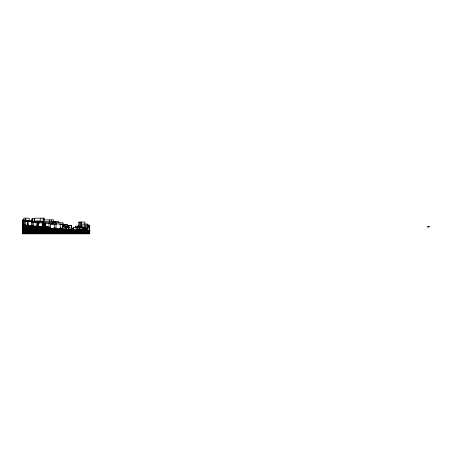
<?xml version="1.0" encoding="UTF-8"?>
<svg xmlns="http://www.w3.org/2000/svg" width="452" height="452" viewBox="0 0 452 452"><rect width="100%" height="100%" fill="white"/><g stroke="black" fill="none" stroke-linecap="round" stroke-linejoin="round"><path stroke-width="0.68" d="M26.939 220.005L22.6 220.005L22.6 233.837L89.739 233.837L89.739 225.113L85.4 225.113L85.4 227M22.6 220.243L23.555 220.243M22.6 220.31L24.481 220.31M22.6 220.644L25.979 220.644M24.493 220.745L29.544 220.745M29.041 220.949L32.233 220.949M35.375 220.983L40.273 220.983M24.464 221.181L30.295 221.181M36.109 221.316L42.607 221.316M31.55 221.418L38.053 221.35M22.6 221.486L27.323 221.486L27.323 225.113M33.883 221.655L35.719 221.655M31.374 221.819L34.182 221.819M31.261 222.192L34.759 222.192M34.086 222.424L38.25 222.424M37.618 223.299L38.64 223.299M22.6 223.904L22.899 223.904M42.296 224.102L43.415 224.102M43.714 224.102L45.697 224.102L45.697 222.763M50.381 224.068L56.427 224.102M59.85 224.102L64.043 224.102L64.043 225.446M22.6 224.525L22.792 220.243M59.873 224.508L63.094 224.508L63.094 229.147M64.048 224.474L67.444 224.474L67.444 226.469M22.6 224.774L23.024 224.774M22.6 225.113L28.436 225.113M22.6 225.446L28.436 225.446M30.25 225.446L31.973 225.446L31.934 225.78M63.32 225.446L64.715 225.446L64.715 226.791M68.399 225.65L71.732 225.65L71.749 229.475M22.6 225.78L33.42 225.78M67.145 225.881L71.478 225.847L71.478 229.531M22.6 226.119L38.928 226.119M37.736 226.203L38.928 226.203M79.411 226.153L75.569 226.153L75.569 228.147M63.088 226.316L65.399 226.316M22.6 226.452L44.33 226.452M65.263 226.418L67.964 226.418M42.403 226.537L44.33 226.537M22.6 226.791L47.985 226.791L47.985 227.124M68.693 226.791L64.585 226.791L64.585 229.808M89.739 226.955L87.309 226.955L87.309 230.147M22.6 227.124L49.573 227.124L49.528 227.458M88.937 227.124L84.507 227.124L84.507 228.333M22.6 227.458L50.556 227.458M83.219 227.593L73.303 227.593L73.303 230.147M22.6 227.797L50.432 227.797M54.229 227.797L54.5 228.13M22.6 228.13L50.432 228.13M54.229 228.13L56.404 228.13M83.79 228.13L83.79 230.147L83.761 228.13L87.343 228.13M22.6 228.469L56.41 228.469M59.082 228.469L60.319 228.469M71.263 228.469L73.439 228.469M87.609 228.469L86.247 228.469L86.247 230.147M22.6 228.802L61.297 228.802L61.297 229.141M71.806 228.802L73.732 228.802M71.343 228.887L73.732 228.887M22.6 229.141L63.613 229.141L63.613 229.475M69.896 229.141L72.93 229.141M71.343 229.22L72.93 229.22M22.6 229.475L64.941 229.475L64.941 229.808M72.467 229.475L73.535 229.475M63.336 229.559L65.303 229.559M22.6 229.808L84.371 229.808M22.6 230.147L89.739 230.147M80.558 230.232L82.552 230.232M83.371 230.232L85.987 230.232M22.6 230.48L89.739 230.48M22.6 230.819L89.739 230.819M22.6 231.153L89.739 231.153M22.6 231.486L89.739 231.486M22.6 231.825L89.739 231.825M22.6 232.158L89.739 232.158M22.6 232.497L89.739 232.497M22.6 232.831L89.739 232.831M22.6 233.164L89.739 233.164M22.6 233.503L89.739 233.503M89.14 226.955L89.14 230.147M88.739 225.113L88.739 227M87.728 225.418L87.728 224.068L82.891 224.068L82.891 227.446M87.078 225.113L87.078 227M87.01 228.469L87.01 230.147M85.987 230.147L85.987 230.48M85.84 228.13L85.84 230.147M85.597 230.147L85.597 230.48M84.942 224.102L84.942 222.09L78.631 222.09L78.631 226.119M84.778 228.13L84.778 230.147M84.665 224.068L84.665 230.147M84.219 229.893L84.219 230.48M83.484 230.147L83.484 228.13L79.863 228.13L79.863 230.147M83.371 229.808L83.371 230.147M83.174 230.147L83.208 227.09L77.778 227.09L77.778 228.311M83.1 229.808L83.1 230.147M82.97 228.13L82.97 230.147M81.513 222.09L81.513 227.458M81.264 222.09L81.264 227.458M81.168 222.09L81.168 227.458M81.01 229.808L81.01 230.147M80.778 222.09L80.778 227.458M79.467 227.593L79.507 230.147M79.388 222.09L79.388 227.458M79.156 227.09L79.156 228.311M77.993 226.153L77.97 230.147M77.575 226.153L77.575 228.147M77.134 227.593L77.134 230.147M77.077 227.593L77.077 230.147M75.936 226.153L75.936 228.147M73.348 227.593L73.377 230.147M72.93 228.469L72.93 229.808M72.778 229.141L72.778 229.475M72.501 229.141L72.501 229.475M71.981 229.141L71.919 229.475M71.902 228.469L71.902 229.588M71.659 229.141L71.659 229.475M71.405 225.65L71.405 228.424M69.885 229.808L69.885 227.158L65.941 227.158L65.941 229.808M68.806 225.847L68.806 227.689M68.438 225.847L68.501 229.808M68.19 225.847L68.19 227.079M68.066 227.158L68.066 229.808M67.625 225.847L67.625 227.079M66.783 224.474L66.783 226.469M66.342 227.158L66.342 229.808M65.873 226.791L65.873 229.808M65.512 224.474L65.512 226.469M64.879 229.475L64.879 229.808M64.625 224.474L64.625 226.469M64.557 229.475L64.557 229.808M64.246 229.475L64.246 229.808M64.105 224.474L64.105 225.802M64.031 229.475L64.031 229.808M63.461 229.141L63.461 229.475M63.399 229.141L63.399 229.475M63.122 229.475L63.122 229.808M62.924 224.102L62.924 222.763L38.375 222.796L38.375 226.452M62.76 229.141L62.76 229.475M62.568 224.508L62.568 229.147M61.489 229.141L61.489 229.475M61.376 229.141L61.376 229.475M60.941 229.141L60.941 227.458L60.472 227.458L60.472 229.141M60.641 227.458L60.641 229.141M60.218 228.469L60.218 228.802L60.269 223.938L56.008 223.938L56.008 228.802M58.811 222.763L58.811 221.418L41.172 221.418L41.172 222.763M55.929 222.763L55.929 224.102M55.816 221.418L55.816 222.763M54.246 221.418L54.246 222.763M54.229 224.068L54.229 228.469M53.912 222.763L53.912 224.102M53.635 221.938L53.635 219.875L43.816 219.875L43.816 221.938M53.347 221.418L53.347 222.763M52.901 221.418L52.912 224.102M52.822 221.418L52.822 222.763M52.036 224.633L52.036 223.231L45.737 223.231L45.737 227.429M51.24 219.875L51.24 221.938M50.432 224.068L50.432 228.469M49.324 221.418L49.324 222.763M49.291 219.875L49.291 221.938M48.969 223.231L48.969 228.13M47.545 226.791L47.545 227.124M46.618 226.791L46.618 227.124M46.036 226.791L46.036 227.124M45.872 226.791L45.872 227.124M45.629 226.791L45.629 225.113L42.426 225.113L42.403 226.791M44.878 225.113L44.878 226.791M44.754 226.791L44.754 227.124M44.42 225.446L44.42 226.791M44.319 224.102L44.33 227.124M44.285 220.226L44.285 218.163L34.708 218.163L34.708 221.604M44.16 222.763L44.16 225.446M44.211 226.452L44.211 226.791M43.951 226.452L44.014 226.791M43.714 221.418L43.731 226.791M43.415 222.763L43.415 225.446M43.369 218.163L43.369 221.604M43.341 226.452L43.341 226.791M43.081 218.163L43.081 221.604M42.929 225.113L42.929 226.791M42.59 222.796L42.59 226.452M42.522 226.452L42.522 226.791M42.206 222.796L42.206 226.452M40.256 218.163L40.256 221.604M39.759 221.316L39.759 223.39M38.211 222.424L38.217 226.452M38.07 226.119L38.07 222.593L32.273 222.593L32.273 226.119M38.008 223.299L38.008 226.486M37.838 222.424L37.866 226.486M36.669 221.418L36.669 222.627M36.166 222.593L36.166 226.119M34.182 221.378L34.182 218.666L31.928 218.666L31.928 221.378M33.42 222.593L33.42 226.119M32.561 218.666L32.561 221.378M32.126 218.666L32.126 221.378M31.595 225.78L31.595 221.118L27.854 221.118L27.854 225.78M29.227 220.966L29.227 218.163L23.809 218.163L23.809 220.265M28.182 225.113L28.182 225.446M27.973 221.181L27.973 225.446M27.804 225.113L27.804 225.446M27.487 225.113L27.487 225.446M25.674 218.163L25.674 220.265M25.154 221.486L25.154 225.113M24.854 221.486L24.854 225.113M23.736 221.486L23.736 225.113M23.476 221.486L23.476 225.113M23.165 220.644L23.165 221.921M22.736 220.005L22.713 224.774M22.747 225.446L22.747 225.78M429.4 226.791L427.507 226.887L429.4 226.791"/></g></svg>
